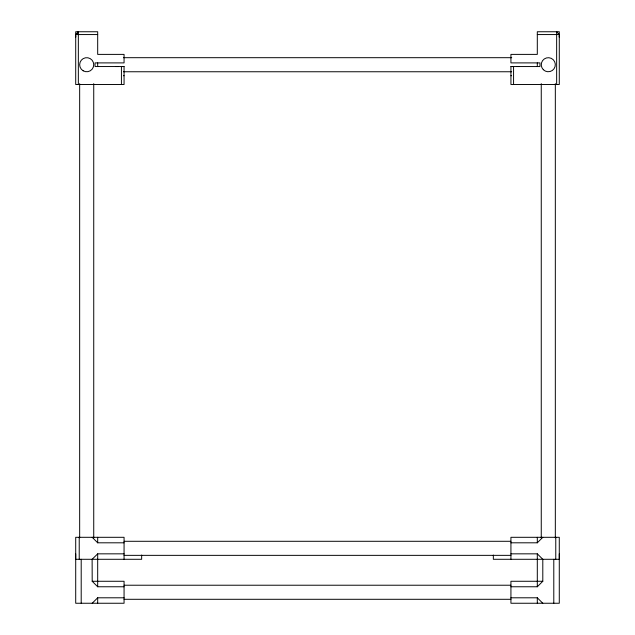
<?xml version="1.0" encoding="UTF-8"?>
<svg xmlns="http://www.w3.org/2000/svg" width="635" height="635" viewBox="0 0 635 635"><rect width="100%" height="100%" fill="white"/><g stroke="black" fill="none" stroke-linecap="round" stroke-linejoin="round"><path stroke-width="0.95" d="M78.343 84.503L78.343 31.75L75.708 34.56L97.687 34.56M75.716 553.839L75.708 559.292L141.661 559.292L141.653 555.077M75.708 37.203L75.867 35.806M77.589 33.306L78.343 31.75M510.929 542.806L537.305 542.806L542.798 537.305M510.929 586.764L537.305 586.764L542.798 581.271L542.798 559.292L537.305 553.839L510.929 553.839M92.194 603.25L97.687 597.797L124.063 597.797M124.063 553.839L97.687 553.839L92.123 559.292L92.194 581.271L97.687 586.764L124.063 586.764M118.555 66.548L115.61 66.54M516.43 66.54L519.382 66.54M124.063 66.54L95.052 66.54L95.052 62.897L124.063 62.897L124.063 54.388L97.687 54.388L97.687 31.75L75.708 31.75L75.708 84.503L124.063 84.503L124.063 66.54L121.428 66.556L121.428 84.503M537.305 34.56L559.284 34.56L556.649 31.75L556.649 84.503M123.428 57.69L511.699 57.69M510.929 66.54L539.94 66.556L539.94 62.897L510.929 62.897L510.929 54.388L537.305 54.388L537.305 31.75L559.284 31.75L559.284 84.503L510.929 84.503L510.929 66.54L513.564 66.556L513.564 84.503M123.428 71.755L511.699 71.755M123.539 75.732L124.063 75.732M510.929 75.732L511.453 75.732M124.063 541.29L510.929 541.29M92.194 537.305L97.687 542.806L124.063 542.806M124.063 555.355L510.929 555.355M92.194 581.271L124.063 581.271L124.063 603.25L75.708 603.25L75.708 537.305L124.071 537.305L124.063 559.292M542.798 581.271L510.929 581.271L510.929 603.25L559.284 603.25L559.284 537.305L510.929 537.305L510.929 559.292M124.063 585.224L510.929 585.224M510.929 597.797L537.305 597.797L542.798 603.25M124.063 599.297L510.929 599.297M559.125 35.806L559.284 37.203M559.284 553.839L559.292 559.292L493.339 559.292L493.339 555.077M555.768 537.305L555.768 559.292M555.331 83.645L555.331 537.805M553.791 559.292L553.791 603.25M541.258 83.645L541.258 537.805M537.305 62.897L537.305 66.54M537.305 537.305L537.305 542.806M537.305 553.839L537.305 586.764M537.305 597.797L537.305 603.25M97.687 62.897L97.687 66.54M97.687 537.305L97.687 542.806M97.687 553.839L97.687 586.764M97.687 597.797L97.687 603.25M93.734 83.645L93.734 537.805M81.201 559.292L81.201 603.25M79.661 83.645L79.661 537.805M79.224 537.305L79.224 559.292M543.322 69.691A7.033 7.033 0 0 0 555.085 66.54A7.033 7.033 0 0 0 546.473 57.928A7.033 7.033 0 0 0 543.322 69.691M83.177 70.81A7.033 7.033 0 0 0 93.734 64.722A7.033 7.033 0 0 0 83.177 58.626A7.033 7.033 0 0 0 83.177 70.81"/></g></svg>
